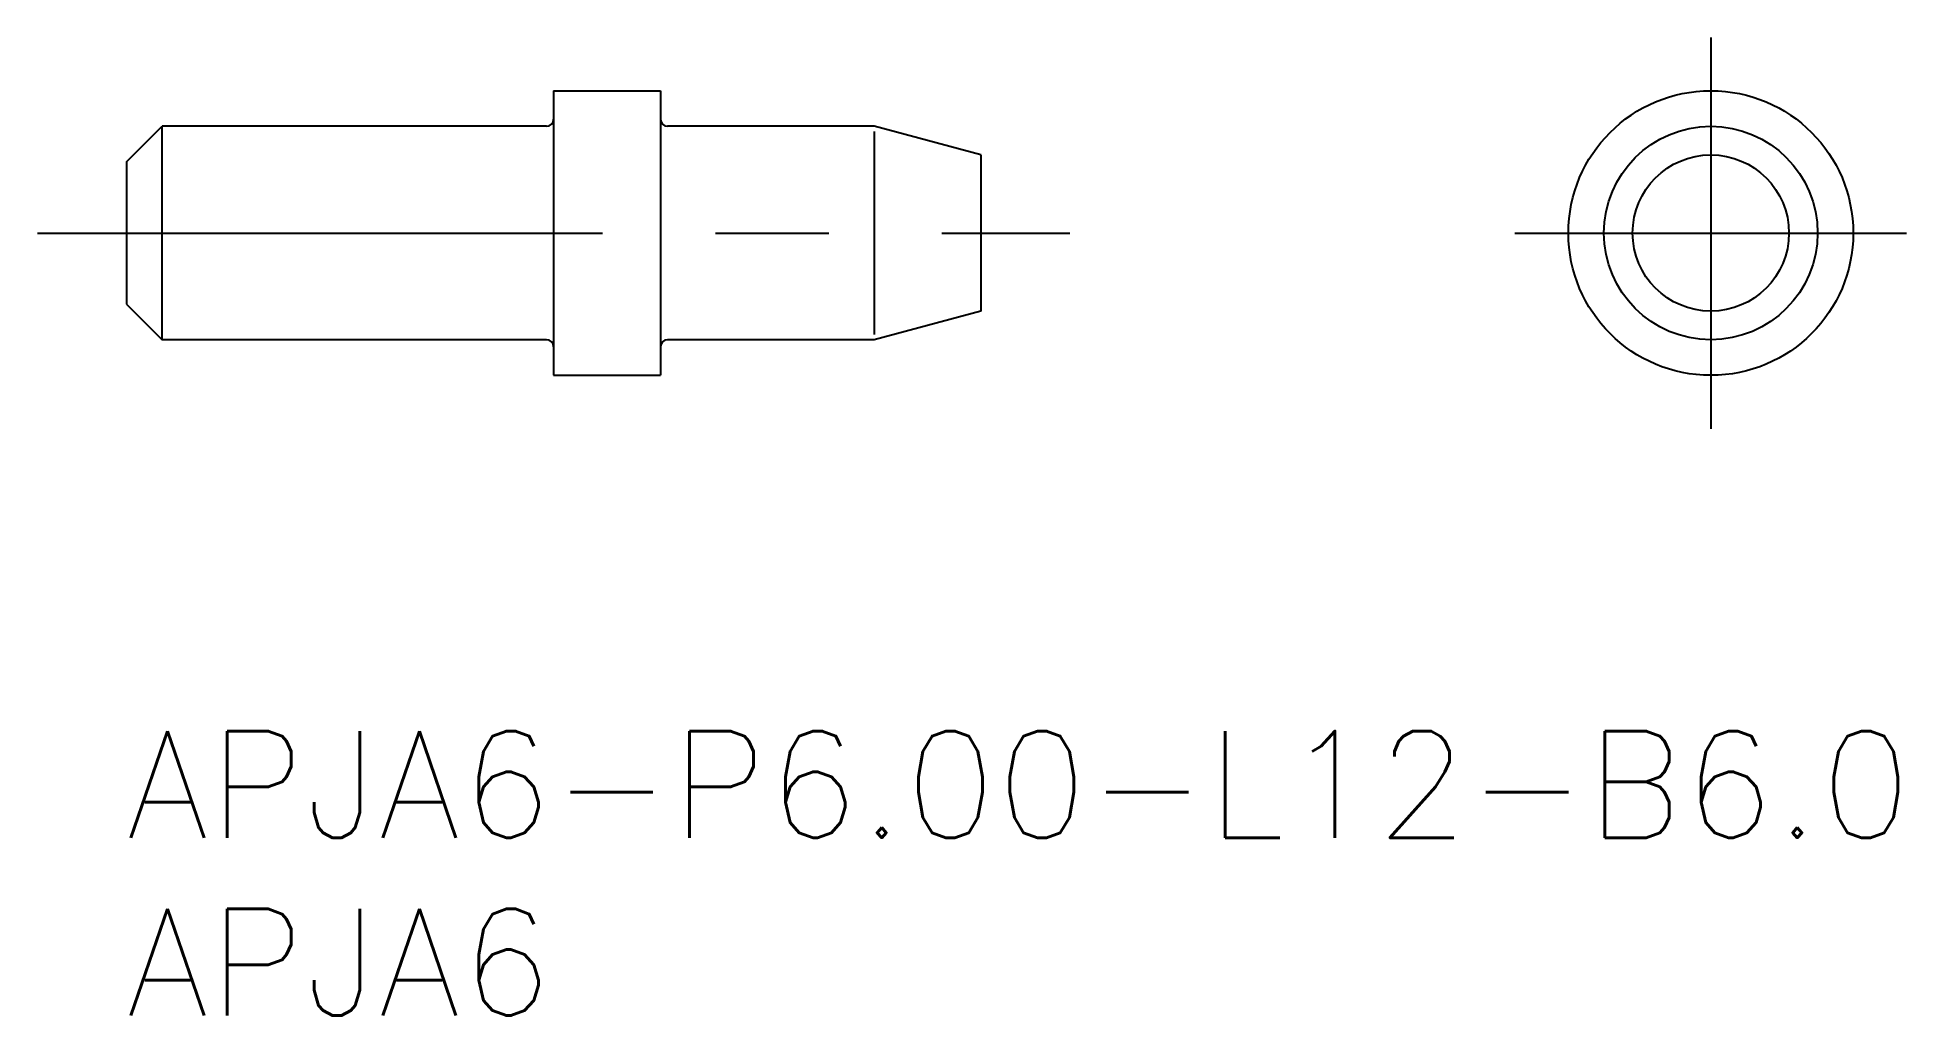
# Model space of a CAD drawing. Extents: x -2.5 to 50, y -8 to 19.5.
import ezdxf

# ---------------------------------------------------------------- set-up
doc = ezdxf.new("R2010")
doc.units = 0
doc.header["$LTSCALE"] = 0.5
doc.linetypes.add('CENTER', pattern=[50.8, 31.75, -6.35, 6.35, -6.35])
for name, color, linetype in [('MSM_CENTER', 1, 'CENTER'), ('MSM_CONTINUOUS', 7, 'CONTINUOUS'), ('MSM_NARROW', 5, 'CONTINUOUS'), ('MSM_PART_NUMBER', 7, 'CONTINUOUS')]:
    doc.layers.add(name, color=color, linetype=linetype)
doc.styles.get("Standard").update_dxf_attribs({"font": 'txt.shx', "height": 3, "bigfont": 'bigfont.shx'})

# ---------------------------------------------------------------- blocks, each defined once
blk = doc.blocks.new('*U2')
at = {"layer": 'MSM_PART_NUMBER'}
blk.add_text('APJA6-P6.00-L12-B6.0', height=3, dxfattribs=at).set_placement((0, -3))
blk = doc.blocks.new('*U3')
at = {"layer": 'MSM_PART_NUMBER'}
blk.add_text('APJA6', height=3, dxfattribs=at).set_placement((0, -8))

msp = doc.modelspace()

# ---------------------------------------------------------------- linework, layer by layer
at = {"layer": 'MSM_CENTER'}
for p, q in [((44.5, 19.5), (44.5, 8.5)), ((-2.5, 14), (26.5, 14)), ((39, 14), (50, 14))]:
    msp.add_line(p, q, dxfattribs=at)
at = {"layer": 'MSM_CONTINUOUS'}
for p, q in [((12, 18), (15, 18)), ((12, 18), (12, 10)), ((15, 18), (15, 10)), ((0, 16), (1, 17)), ((11.8, 17), (1, 17)), ((1, 11), (1, 17)), ((21, 17), (15.2, 17)), ((24, 16.196), (21, 17)), ((0, 16), (0, 12)), ((24, 16.196), (24, 11.804)), ((0, 12), (1, 11)), ((24, 11.804), (21, 11)), ((11.8, 11), (1, 11)), ((21, 11), (15.2, 11)), ((12, 10), (15, 10))]:
    msp.add_line(p, q, dxfattribs=at)
for radius in [4, 3, 2.196]:
    msp.add_circle((44.5, 14), radius, dxfattribs=at)
for centre, start, end in [((11.8, 17.2), 270, 0), ((15.2, 17.2), 180, 270), ((11.8, 10.8), 0, 90), ((15.2, 10.8), 90, 180)]:
    msp.add_arc(centre, 0.2, start, end, dxfattribs=at)
at = {"layer": 'MSM_NARROW'}
msp.add_line((21, 16.85), (21, 11.15), dxfattribs=at)

# ---------------------------------------------------------------- block references
at = {"layer": 'MSM_CONTINUOUS'}
for name in ['*U2', '*U3']:
    msp.add_blockref(name, (0, 0), dxfattribs=at)

doc.saveas('drawing.dxf')
